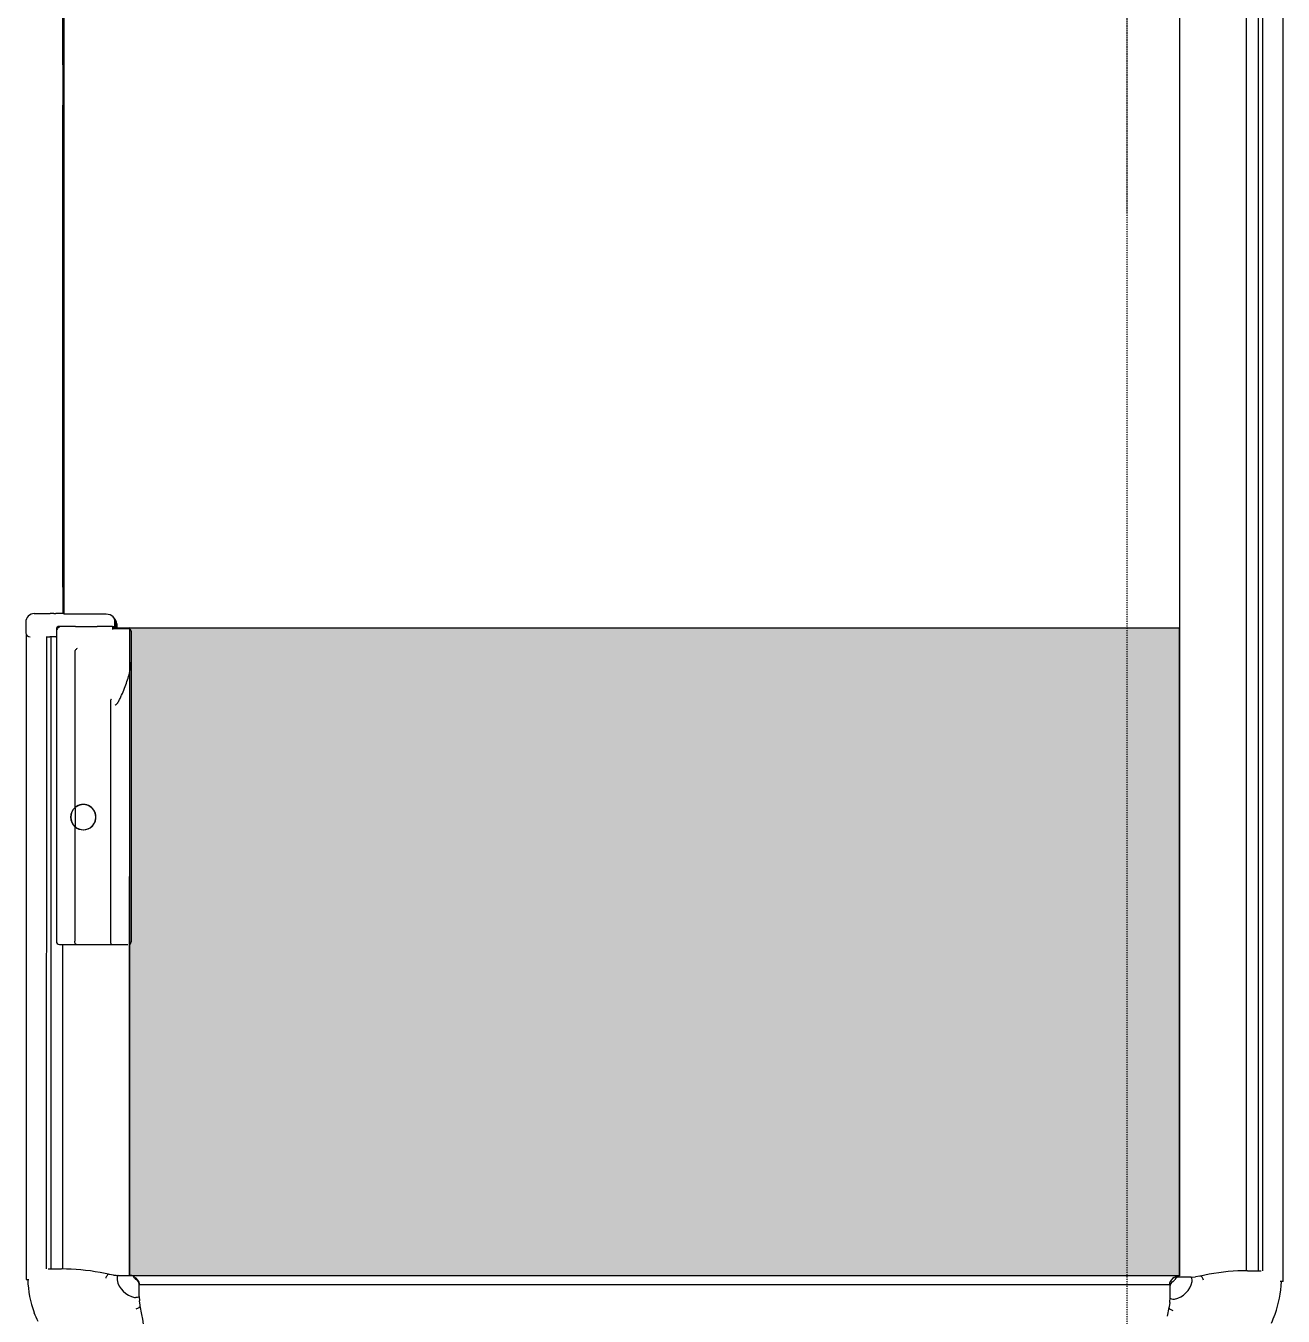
# Model space of a CAD drawing. Header units: millimetres. Extents: x 2698011 to 2856548, y 1019778 to 1210064.
# Drawn here: x 2794653 to 2795245, y 1121575 to 1122183 of the extents above; entities that cross this region are included whole.
import ezdxf

# ---------------------------------------------------------------- set-up
doc = ezdxf.new("R2010")
doc.units = ezdxf.units.MM
doc.linetypes.add('DASHDOT2', pattern=[0.5, 0.25, -0.125, 0, -0.125])
for name, color, linetype in [('.corte', 9, 'Continuous'), ('Bloques borde', 9, 'Continuous'), ('Y_ CAJAS', 9, 'Continuous')]:
    doc.layers.add(name, color=color, linetype=linetype)

# ---------------------------------------------------------------- blocks, each defined once
blk = doc.blocks.new('CO ALURA_ 1500-1600 SE ESQ')
h = blk.add_hatch(color=256)
h.dxf.hatch_style = 1
h.paths.add_polyline_path([(0.49486, 1.44268), (0, 1.44268), (0, 1.13746), (0.49486, 1.13746)])
blk.add_lwpolyline([(0.49486, 1.44268), (0, 1.44268), (0, 1.13746), (0.49486, 1.13746)], close=True)
at = {"layer": 'Bloques borde', "linetype": 'Continuous'}
for p, q in [((0.00488, 1.45783), (0.00572, 1.46191)), ((0.00488, 1.45783), (0.00572, 1.46191)), ((0.00488, 1.45783), (0.00572, 1.46191)), ((0.48904, 1.46111), (0.48988, 1.45703)), ((0.48904, 1.46111), (0.48988, 1.45703)), ((0.48904, 1.46111), (0.48988, 1.45703)), ((0.0045, 1.45553), (0.00481, 1.45749)), ((0.0045, 1.45553), (0.00481, 1.45749)), ((0.0045, 1.45553), (0.00481, 1.45749)), ((0.00481, 1.45749), (0.00488, 1.45783)), ((0.00481, 1.45749), (0.00488, 1.45783)), ((0.00481, 1.45749), (0.00488, 1.45783)), ((0.48988, 1.45703), (0.48995, 1.45669)), ((0.48988, 1.45703), (0.48995, 1.45669)), ((0.48988, 1.45703), (0.48995, 1.45669)), ((0.48995, 1.45669), (0.49026, 1.45473)), ((0.48995, 1.45669), (0.49026, 1.45473)), ((0.48995, 1.45669), (0.49026, 1.45473)), ((0.49038, 1.45261), (0.49026, 1.45473)), ((0.49038, 1.45261), (0.49026, 1.45473)), ((0.49038, 1.45261), (0.49026, 1.45473)), ((0.00229, 1.45386), (0.0023, 1.45386)), ((0.00229, 1.45386), (0.0023, 1.45386)), ((0.00229, 1.45386), (0.0023, 1.45386)), ((0.00238, 1.45386), (0.00238, 1.45387)), ((0.00246, 1.45386), (0.00238, 1.45387)), ((0.00238, 1.45386), (0.00238, 1.45387)), ((0.00246, 1.45386), (0.00238, 1.45387)), ((0.00238, 1.45386), (0.00238, 1.45387)), ((0.00246, 1.45386), (0.00238, 1.45387)), ((0.00246, 1.45386), (0.00238, 1.45386)), ((0.00246, 1.45386), (0.00238, 1.45386)), ((0.00246, 1.45386), (0.00238, 1.45386)), ((0.00438, 1.45341), (0.00438, 1.45074)), ((0.00438, 1.45341), (0.00438, 1.45074)), ((0.00438, 1.45341), (0.00438, 1.45074)), ((0.00438, 1.4534), (0.00438, 1.45339)), ((0.00438, 1.4534), (0.00438, 1.45339)), ((0.00438, 1.4534), (0.00438, 1.45339)), ((0.00438, 1.45074), (0.00438, 1.44751)), ((0.00438, 1.45074), (0.00438, 1.44751)), ((0.00438, 1.45074), (0.00438, 1.44751)), ((0.49038, 1.45261), (0.49038, 1.44994)), ((0.49038, 1.45261), (0.49038, 1.44994)), ((0.49038, 1.45261), (0.49038, 1.44994)), ((0.49038, 1.45259), (0.49038, 1.4526)), ((0.49038, 1.45259), (0.49038, 1.4526)), ((0.49038, 1.45259), (0.49038, 1.4526)), ((0.49038, 1.44994), (0.49038, 1.44671)), ((0.49038, 1.44994), (0.49038, 1.44671)), ((0.49038, 1.44994), (0.49038, 1.44671)), ((0.49238, 1.45307), (0.4923, 1.45306)), ((0.49238, 1.45307), (0.4923, 1.45306)), ((0.49238, 1.45307), (0.4923, 1.45306)), ((0.49238, 1.45306), (0.4923, 1.45306)), ((0.49238, 1.45306), (0.4923, 1.45306)), ((0.49238, 1.45306), (0.4923, 1.45306)), ((0.49238, 1.45306), (0.49238, 1.45307)), ((0.49238, 1.45306), (0.49238, 1.45307)), ((0.49238, 1.45306), (0.49238, 1.45307)), ((0.49247, 1.45306), (0.49246, 1.45306)), ((0.49247, 1.45306), (0.49246, 1.45306)), ((0.49247, 1.45306), (0.49246, 1.45306)), ((-0.0489, 1.44548), (-0.04761, 1.44548)), ((-0.0489, 1.44548), (-0.0489, -0.00252)), ((-0.0489, 1.44548), (-0.04761, 1.44548)), ((-0.0489, 1.44548), (-0.0489, -0.00252)), ((-0.0489, 1.44548), (-0.04761, 1.44548)), ((-0.0489, 1.44548), (-0.0489, -0.00252)), ((-0.04812, 1.44548), (-0.04812, 1.44548)), ((-0.04812, 1.44548), (-0.04812, 1.44548)), ((-0.04812, 1.44548), (-0.04812, 1.44548)), ((-0.01405, 1.44214), (-0.00997, 1.44298)), ((-0.01405, 1.44214), (-0.00997, 1.44298)), ((-0.01405, 1.44214), (-0.00997, 1.44298)), ((-0.00997, 1.44298), (-0.00963, 1.44305)), ((-0.00997, 1.44298), (-0.00963, 1.44305)), ((-0.00997, 1.44298), (-0.00963, 1.44305)), ((-0.00963, 1.44305), (-0.00767, 1.44336)), ((-0.00963, 1.44305), (-0.00767, 1.44336)), ((-0.00963, 1.44305), (-0.00767, 1.44336)), ((-0.00555, 1.44348), (-0.00767, 1.44336)), ((-0.00555, 1.44348), (-0.00767, 1.44336)), ((-0.00555, 1.44348), (-0.00767, 1.44336)), ((-0.006, 1.44548), (-0.00601, 1.44548)), ((-0.00601, 1.44548), (-0.006, 1.4454)), ((-0.006, 1.44548), (-0.00601, 1.44548)), ((-0.00601, 1.44548), (-0.006, 1.4454)), ((-0.006, 1.44548), (-0.00601, 1.44548)), ((-0.00601, 1.44548), (-0.006, 1.4454)), ((-0.006, 1.44557), (-0.006, 1.44556)), ((-0.006, 1.44557), (-0.006, 1.44556)), ((-0.006, 1.44557), (-0.006, 1.44556)), ((-0.006, 1.44548), (-0.006, 1.4454)), ((-0.006, 1.44548), (-0.006, 1.4454)), ((-0.006, 1.44548), (-0.006, 1.4454)), ((-0.00555, 1.44348), (-0.00288, 1.44348)), ((-0.00555, 1.44348), (-0.00288, 1.44348)), ((-0.00555, 1.44348), (-0.00288, 1.44348)), ((-0.00553, 1.44348), (-0.00554, 1.44348)), ((-0.00553, 1.44348), (-0.00554, 1.44348)), ((-0.00553, 1.44348), (-0.00554, 1.44348)), ((-0.00288, 1.44348), (0.00035, 1.44348)), ((-0.00288, 1.44348), (0.00035, 1.44348)), ((-0.00288, 1.44348), (0.00035, 1.44348)), ((0, 0), (0, 1.44296)), ((0, 0), (0, 1.44296)), ((0, 0), (0, 1.44296)), ((0.00435, 1.44716), (0.49038, 1.44716)), ((0.00435, 1.44716), (0.49038, 1.44716)), ((0.00435, 1.44716), (0.49038, 1.44716)), ((0.49764, 1.44268), (0.49441, 1.44268)), ((0.49764, 1.44268), (0.49441, 1.44268)), ((0.49764, 1.44268), (0.49441, 1.44268)), ((0.49486, 1.44268), (0.49486, 1.25468)), ((0.49486, 1.44268), (0.49486, 1.25468)), ((0.49486, 1.44268), (0.49486, 1.25468)), ((0.50031, 1.44268), (0.49764, 1.44268)), ((0.50031, 1.44268), (0.49764, 1.44268)), ((0.50031, 1.44268), (0.49764, 1.44268)), ((0.5003, 1.44268), (0.50029, 1.44268)), ((0.5003, 1.44268), (0.50029, 1.44268)), ((0.5003, 1.44268), (0.50029, 1.44268)), ((0.50076, 1.44477), (0.50076, 1.44476)), ((0.50076, 1.44477), (0.50076, 1.44476)), ((0.50076, 1.44477), (0.50076, 1.44476)), ((0.50076, 1.44468), (0.50077, 1.44468)), ((0.50076, 1.4446), (0.50076, 1.44468)), ((0.50076, 1.4446), (0.50077, 1.44468)), ((0.50076, 1.44468), (0.50077, 1.44468)), ((0.50076, 1.4446), (0.50076, 1.44468)), ((0.50076, 1.4446), (0.50077, 1.44468)), ((0.50076, 1.44468), (0.50077, 1.44468)), ((0.50076, 1.4446), (0.50076, 1.44468)), ((0.50076, 1.4446), (0.50077, 1.44468)), ((0.50243, 1.44256), (0.50439, 1.44225)), ((0.50243, 1.44256), (0.50439, 1.44225)), ((0.50243, 1.44256), (0.50439, 1.44225)), ((0.50439, 1.44225), (0.50473, 1.44218)), ((0.50439, 1.44225), (0.50473, 1.44218)), ((0.50439, 1.44225), (0.50473, 1.44218)), ((0.50473, 1.44218), (0.50881, 1.44134)), ((0.50473, 1.44218), (0.50881, 1.44134)), ((0.50473, 1.44218), (0.50881, 1.44134)), ((0.54366, 1.44468), (0.5424, 1.44468)), ((0.54366, 1.44468), (0.5424, 1.44468)), ((0.54366, 1.44468), (0.5424, 1.44468)), ((0.54288, 1.44468), (0.54288, 1.44468)), ((0.54288, 1.44468), (0.54288, 1.44468)), ((0.54288, 1.44468), (0.54288, 1.44468)), ((0.54366, 1.14041), (0.54366, 1.44468)), ((0.54366, 1.14041), (0.54366, 1.44468)), ((0.54366, 1.14041), (0.54366, 1.44468)), ((-0.03936, 1.44048), (-0.03936, 0.00248)), ((-0.03936, 1.44048), (-0.03936, 0.00248)), ((-0.03936, 1.44048), (-0.03936, 0.00248)), ((-0.03822, 1.44048), (-0.03854, 1.44048)), ((-0.03822, 1.44048), (-0.03854, 1.44048)), ((-0.03822, 1.44048), (-0.03854, 1.44048)), ((-0.03818, 1.44048), (-0.03822, 1.44048)), ((-0.03818, 1.44048), (-0.03822, 1.44048)), ((-0.03818, 1.44048), (-0.03822, 1.44048)), ((-0.03817, 1.44048), (-0.03818, 1.44048)), ((-0.03817, 1.44048), (-0.03818, 1.44048)), ((-0.03817, 1.44048), (-0.03818, 1.44048)), ((-0.03219, 1.44048), (-0.03817, 1.44048)), ((-0.03219, 1.44048), (-0.03817, 1.44048)), ((-0.03219, 1.44048), (-0.03817, 1.44048)), ((-0.0371, 0.00248), (-0.0371, 1.44048)), ((-0.0371, 0.00248), (-0.0371, 1.44048)), ((-0.0371, 0.00248), (-0.0371, 1.44048)), ((-0.0315, 0.00246), (-0.0315, 1.4405)), ((-0.0315, 0.00246), (-0.0315, 1.4405)), ((-0.0315, 0.00246), (-0.0315, 1.4405)), ((0.52636, 1.43969), (0.52636, 1.28667)), ((0.52636, 1.43969), (0.52636, 1.28667)), ((0.52636, 1.43969), (0.52636, 1.28667)), ((0.53293, 1.43968), (0.52695, 1.43968)), ((0.53293, 1.43968), (0.52695, 1.43968)), ((0.53293, 1.43968), (0.52695, 1.43968)), ((0.53186, 1.43968), (0.53186, 1.14168)), ((0.53186, 1.43968), (0.53186, 1.14168)), ((0.53186, 1.43968), (0.53186, 1.14168)), ((0.53294, 1.43968), (0.53293, 1.43968)), ((0.53294, 1.43968), (0.53293, 1.43968)), ((0.53294, 1.43968), (0.53293, 1.43968)), ((0.53298, 1.43968), (0.53294, 1.43968)), ((0.53298, 1.43968), (0.53294, 1.43968)), ((0.53298, 1.43968), (0.53294, 1.43968)), ((0.5333, 1.43968), (0.53298, 1.43968)), ((0.5333, 1.43968), (0.53298, 1.43968)), ((0.5333, 1.43968), (0.53298, 1.43968)), ((0.53412, 1.14168), (0.53412, 1.43968)), ((0.53412, 1.14168), (0.53412, 1.43968)), ((0.53412, 1.14168), (0.53412, 1.43968)), ((0.49401, 1.28518), (0.49401, 1.13933)), ((0.49401, 1.28518), (0.49401, 1.13933)), ((0.49401, 1.28518), (0.49401, 1.13933)), ((0.50337, 1.28667), (0.4957, 1.28667)), ((0.50337, 1.28667), (0.4957, 1.28667)), ((0.50337, 1.28667), (0.4957, 1.28667)), ((0.51984, 1.28667), (0.50337, 1.28667)), ((0.51984, 1.28667), (0.50337, 1.28667)), ((0.51984, 1.28667), (0.50337, 1.28667)), ((0.50373, 1.28518), (0.50373, 1.17132)), ((0.50373, 1.28518), (0.50373, 1.17132)), ((0.50373, 1.28518), (0.50373, 1.17132)), ((0.5279, 1.28667), (0.51984, 1.28667)), ((0.5279, 1.28667), (0.51984, 1.28667)), ((0.5279, 1.28667), (0.51984, 1.28667)), ((0.52061, 1.28518), (0.52061, 1.28517)), ((0.52061, 1.28518), (0.52061, 1.28517)), ((0.52061, 1.28518), (0.52061, 1.28517)), ((0.52061, 1.23116), (0.52061, 1.28517)), ((0.52061, 1.23116), (0.52061, 1.28517)), ((0.52061, 1.23116), (0.52061, 1.28517)), ((0.5294, 1.13808), (0.5294, 1.28517)), ((0.5294, 1.13808), (0.5294, 1.28517)), ((0.5294, 1.13808), (0.5294, 1.28517)), ((0.52056, 1.22246), (0.52056, 1.23111)), ((0.52056, 1.22246), (0.52056, 1.23111)), ((0.52056, 1.22246), (0.52056, 1.23111)), ((0.52061, 1.14809), (0.52061, 1.22218)), ((0.52061, 1.14809), (0.52061, 1.22218)), ((0.52061, 1.14809), (0.52061, 1.22218)), ((0.52061, 1.14806), (0.52061, 1.14809)), ((0.52061, 1.14806), (0.52061, 1.14809)), ((0.52061, 1.14806), (0.52061, 1.14809)), ((0.49549, 1.13784), (0.50301, 1.13784)), ((0.49549, 1.13784), (0.50301, 1.13784)), ((0.49549, 1.13784), (0.50301, 1.13784)), ((0.4999, 1.13746), (0.4999, 1.13784)), ((0.4999, 1.13746), (0.4999, 1.13784)), ((0.4999, 1.13746), (0.4999, 1.13784)), ((0.5009, 1.13746), (0.5009, 1.13784)), ((0.5009, 1.13746), (0.5009, 1.13784)), ((0.5009, 1.13746), (0.5009, 1.13784)), ((0.5014, 1.13746), (0.5014, 1.13784)), ((0.5014, 1.13746), (0.5014, 1.13784)), ((0.5014, 1.13746), (0.5014, 1.13784)), ((0.50186, 1.13784), (0.50186, 1.13748)), ((0.50186, 1.13784), (0.50186, 1.13748)), ((0.50186, 1.13784), (0.50186, 1.13748)), ((0.50301, 1.13698), (0.50301, 1.13818)), ((0.50301, 1.13698), (0.50301, 1.13818)), ((0.50301, 1.13698), (0.50301, 1.13818)), ((0.52972, 1.14168), (0.5294, 1.14168)), ((0.52972, 1.14168), (0.5294, 1.14168)), ((0.52972, 1.14168), (0.5294, 1.14168)), ((0.52972, 1.14168), (0.53241, 1.14168)), ((0.52972, 1.14168), (0.53241, 1.14168)), ((0.52972, 1.14168), (0.53241, 1.14168)), ((0.53422, 1.14168), (0.53241, 1.14168)), ((0.53422, 1.14168), (0.53241, 1.14168)), ((0.53422, 1.14168), (0.53241, 1.14168)), ((0.5438, 1.13468), (0.5438, 1.13968)), ((0.5438, 1.13468), (0.5438, 1.13968)), ((0.5438, 1.13468), (0.5438, 1.13968)), ((0.4999, 1.13746), (0, 1.13746)), ((0.4999, 1.13746), (0, 1.13746)), ((0.4999, 1.13746), (0, 1.13746)), ((0.13003, 1.13746), (0.5009, 1.13746)), ((0.13003, 1.13746), (0.5009, 1.13746)), ((0.13003, 1.13746), (0.5009, 1.13746)), ((0.5009, 1.13746), (0.4999, 1.13746)), ((0.5009, 1.13746), (0.4999, 1.13746)), ((0.5009, 1.13746), (0.4999, 1.13746)), ((0.5009, 1.13746), (0.5014, 1.13746)), ((0.5009, 1.13596), (0.5009, 1.13746)), ((0.5009, 1.13746), (0.5014, 1.13746)), ((0.5009, 1.13596), (0.5009, 1.13746)), ((0.5009, 1.13746), (0.5014, 1.13746)), ((0.5009, 1.13596), (0.5009, 1.13746)), ((0.50093, 1.13546), (0.5009, 1.13596)), ((0.50093, 1.13546), (0.5009, 1.13596)), ((0.50093, 1.13546), (0.5009, 1.13596)), ((0.50113, 1.13446), (0.50177, 1.13446)), ((0.50113, 1.13446), (0.50177, 1.13446)), ((0.50113, 1.13446), (0.50177, 1.13446)), ((0.5026, 1.13746), (0.5014, 1.13746)), ((0.5014, 1.13746), (0.5014, 1.13446)), ((0.5026, 1.13746), (0.5014, 1.13746)), ((0.5014, 1.13746), (0.5014, 1.13446)), ((0.5026, 1.13746), (0.5014, 1.13746)), ((0.5014, 1.13746), (0.5014, 1.13446)), ((0.50176, 1.13668), (0.50176, 1.13468)), ((0.50276, 1.13668), (0.50176, 1.13668)), ((0.50176, 1.13668), (0.50176, 1.13468)), ((0.50276, 1.13668), (0.50176, 1.13668)), ((0.50176, 1.13668), (0.50176, 1.13468)), ((0.50276, 1.13668), (0.50176, 1.13668)), ((0.50186, 1.13748), (0.50286, 1.13748)), ((0.50186, 1.13748), (0.50286, 1.13748)), ((0.50186, 1.13748), (0.50286, 1.13748)), ((0.50301, 1.13746), (0.5026, 1.13746)), ((0.50301, 1.13746), (0.5026, 1.13746)), ((0.50301, 1.13746), (0.5026, 1.13746)), ((0.50301, 1.13668), (0.50276, 1.13668)), ((0.50301, 1.13668), (0.50276, 1.13668)), ((0.50301, 1.13668), (0.50276, 1.13668)), ((0.50286, 1.13748), (0.50301, 1.13748)), ((0.50286, 1.13748), (0.50301, 1.13748)), ((0.50286, 1.13748), (0.50301, 1.13748)), ((0.50301, 1.13698), (0.50301, 1.13668)), ((0.50301, 1.13698), (0.50301, 1.13668)), ((0.50301, 1.13698), (0.50301, 1.13668)), ((0.50301, 1.13668), (0.51012, 1.13668)), ((0.50301, 1.13668), (0.51012, 1.13668)), ((0.50301, 1.13668), (0.51012, 1.13668)), ((0.52031, 1.13668), (0.51012, 1.13668)), ((0.52031, 1.13668), (0.51012, 1.13668)), ((0.52031, 1.13668), (0.51012, 1.13668)), ((0.52031, 1.13668), (0.52802, 1.13668)), ((0.52031, 1.13668), (0.52802, 1.13668)), ((0.52031, 1.13668), (0.52802, 1.13668)), ((0.5059, 1.13096), (0.5239, 1.13096)), ((0.5059, 1.13096), (0.5239, 1.13096)), ((0.5059, 1.13096), (0.5239, 1.13096)), ((0.5239, 1.13096), (0.5259, 1.13096)), ((0.5239, 1.13096), (0.5259, 1.13096)), ((0.5239, 1.13096), (0.5259, 1.13096)), ((0.5259, 0.63796), (0.5259, 1.13096)), ((0.5259, 0.63796), (0.5259, 1.13096)), ((0.5259, 0.63796), (0.5259, 1.13096)), ((0.5259, 1.13068), (0.52972, 1.13068)), ((0.5259, 1.13068), (0.52972, 1.13068)), ((0.5259, 1.13068), (0.52972, 1.13068)), ((0.5264, 1.11816), (0.5264, 1.13068)), ((0.5264, 1.11816), (0.5264, 1.13068)), ((0.5264, 1.11816), (0.5264, 1.13068)), ((0.53061, 1.13068), (0.52972, 1.13068)), ((0.53061, 1.13068), (0.52972, 1.13068)), ((0.53061, 1.13068), (0.52972, 1.13068)), ((0.53061, 1.13068), (0.53235, 1.13068)), ((0.53061, 1.13068), (0.53235, 1.13068)), ((0.53061, 1.13068), (0.53235, 1.13068)), ((0.5398, 1.13068), (0.53235, 1.13068)), ((0.5398, 1.13068), (0.53235, 1.13068)), ((0.5398, 1.13068), (0.53235, 1.13068)), ((0.5259, 1.11816), (0.5264, 1.11816)), ((0.5259, 1.11816), (0.5264, 1.11816)), ((0.5259, 1.11816), (0.5264, 1.11816)), ((0.5264, 1.11816), (0.5264, 0.89096)), ((0.5264, 1.11816), (0.5264, 0.89096)), ((0.5264, 1.11816), (0.5264, 0.89096)), ((0.5259, 0.89096), (0.5264, 0.89096)), ((0.5259, 0.89096), (0.5264, 0.89096)), ((0.5259, 0.89096), (0.5264, 0.89096)), ((0.5264, 0.87196), (0.5264, 0.89096)), ((0.5264, 0.87196), (0.5264, 0.89096)), ((0.5264, 0.87196), (0.5264, 0.89096)), ((0.5259, 0.87196), (0.5264, 0.87196)), ((0.5259, 0.87196), (0.5264, 0.87196)), ((0.5259, 0.87196), (0.5264, 0.87196)), ((0.5264, 0.87196), (0.5264, 0.65076)), ((0.5264, 0.87196), (0.5264, 0.65076)), ((0.5264, 0.87196), (0.5264, 0.65076))]:
    blk.add_line(p, q, dxfattribs=at)
for centre, radius, start, end in [((0.58738, 1.47925), 0.1, 180, 190.45147), ((0.58738, 1.47925), 0.1, 180, 190.45147), ((0.58738, 1.47925), 0.1, 180, 190.45147), ((0.00438, 1.44348), 0.05254, 160.54417, 177.71896), ((0.00438, 1.44348), 0.05254, 160.54417, 177.71896), ((0.00438, 1.44348), 0.05254, 160.54417, 177.71896), ((0.04014, 1.42726), 0.09173, 155.59797, 158.4328), ((0.04014, 1.42726), 0.09173, 155.59797, 158.4328), ((0.04014, 1.42726), 0.09173, 155.59797, 158.4328), ((0.45462, 1.42646), 0.09173, 21.5672, 24.40203), ((0.45462, 1.42646), 0.09173, 21.5672, 24.40203), ((0.45462, 1.42646), 0.09173, 21.5672, 24.40203), ((0.49038, 1.44268), 0.05254, 2.27366, 19.45818), ((0.49038, 1.44268), 0.05254, 2.27366, 19.45818), ((0.49038, 1.44268), 0.05254, 2.27366, 19.45818), ((0.02437, 1.45339), 0.01999, 173.84297, 179.92663), ((0.02437, 1.45339), 0.01999, 173.84297, 179.92663), ((0.02437, 1.45339), 0.01999, 173.84297, 179.92663), ((0.00438, 1.44348), 0.01059, 101.39253, 168.60747), ((0.00438, 1.44348), 0.01059, 101.39253, 168.60747), ((0.00438, 1.44348), 0.01059, 101.39253, 168.60747), ((0.00238, 1.44506), 0.0088, 85.71987, 90.57201), ((0.00238, 1.44506), 0.0088, 85.71987, 90.57201), ((0.00238, 1.44506), 0.0088, 85.71987, 90.57201), ((0.00294, 1.45043), 0.00341, 67.81737, 88.33343), ((0.00294, 1.45043), 0.00341, 67.81737, 88.33343), ((0.00294, 1.45043), 0.00341, 67.81737, 88.33343), ((0.49182, 1.44963), 0.00341, 91.66657, 112.18263), ((0.49182, 1.44963), 0.00341, 91.66657, 112.18263), ((0.49182, 1.44963), 0.00341, 91.66657, 112.18263), ((0.49238, 1.44426), 0.0088, 89.42799, 94.28013), ((0.49238, 1.44426), 0.0088, 89.42799, 94.28013), ((0.49238, 1.44426), 0.0088, 89.42799, 94.28013), ((0.49038, 1.44268), 0.01059, 11.39253, 78.60747), ((0.49038, 1.44268), 0.01059, 11.39253, 78.60747), ((0.49038, 1.44268), 0.01059, 11.39253, 78.60747), ((-0.04612, 1.44548), 0.002, 177.4257, 179.9968), ((-0.04612, 1.44548), 0.002, 177.4257, 179.9968), ((-0.04612, 1.44548), 0.002, 177.4257, 179.9968), ((-0.03219, 1.54048), 0.1, 270, 280.45147), ((-0.03219, 1.54048), 0.1, 270, 280.45147), ((-0.03219, 1.54048), 0.1, 270, 280.45147), ((0.0028, 1.44548), 0.0088, 179.42799, 184.28013), ((0.0028, 1.44548), 0.0088, 179.42799, 184.28013), ((0.0028, 1.44548), 0.0088, 179.42799, 184.28013), ((-0.00257, 1.44492), 0.00341, 181.66657, 202.18263), ((-0.00257, 1.44492), 0.00341, 181.66657, 202.18263), ((-0.00257, 1.44492), 0.00341, 181.66657, 202.18263), ((-0.0001, 1.44796), 0.005, 271.14599, 350.7931), ((-0.0001, 1.44796), 0.005, 271.14599, 350.7931), ((-0.0001, 1.44796), 0.005, 271.14599, 350.7931), ((0.00035, 1.44548), 0.002, 270, 333.6122), ((0.00035, 1.44548), 0.002, 270, 333.6122), ((0.00035, 1.44548), 0.002, 270, 333.6122), ((0.00438, 1.44348), 0.0025, 116.3878, 153.6122), ((0.00438, 1.44348), 0.0025, 116.3878, 153.6122), ((0.00438, 1.44348), 0.0025, 116.3878, 153.6122), ((0.00238, 1.44751), 0.002, 296.3878, 0), ((0.00238, 1.44751), 0.002, 296.3878, 0), ((0.00238, 1.44751), 0.002, 296.3878, 0), ((0.4949, 1.44796), 0.005, 189.2069, 246.29116), ((0.4949, 1.44796), 0.005, 189.2069, 246.29116), ((0.4949, 1.44796), 0.005, 189.2069, 246.29116), ((0.49238, 1.44671), 0.002, 180, 243.6122), ((0.49238, 1.44671), 0.002, 180, 243.6122), ((0.49238, 1.44671), 0.002, 180, 243.6122), ((0.49038, 1.44268), 0.0025, 26.3878, 63.6122), ((0.49038, 1.44268), 0.0025, 26.3878, 63.6122), ((0.49038, 1.44268), 0.0025, 26.3878, 63.6122), ((0.49441, 1.44468), 0.002, 206.3878, 270), ((0.49441, 1.44468), 0.002, 206.3878, 270), ((0.49441, 1.44468), 0.002, 206.3878, 270), ((0.50029, 1.42269), 0.01999, 83.84297, 89.92663), ((0.50029, 1.42269), 0.01999, 83.84297, 89.92663), ((0.50029, 1.42269), 0.01999, 83.84297, 89.92663), ((0.49733, 1.44412), 0.00341, 337.81737, 358.33343), ((0.49733, 1.44412), 0.00341, 337.81737, 358.33343), ((0.49733, 1.44412), 0.00341, 337.81737, 358.33343), ((0.49196, 1.44468), 0.0088, 355.71987, 0.57201), ((0.49196, 1.44468), 0.0088, 355.71987, 0.57201), ((0.49196, 1.44468), 0.0088, 355.71987, 0.57201), ((0.54088, 1.44468), 0.002, 359.9968, 2.15123), ((0.54088, 1.44468), 0.002, 359.9968, 2.15123), ((0.54088, 1.44468), 0.002, 359.9968, 2.15123), ((0.52695, 1.53968), 0.1, 259.54853, 270), ((0.52695, 1.53968), 0.1, 259.54853, 270), ((0.52695, 1.53968), 0.1, 259.54853, 270), ((0.5279, 1.28517), 0.0015, 0, 90), ((0.5279, 1.28517), 0.0015, 0, 90), ((0.5279, 1.28517), 0.0015, 0, 90), ((0.51666, 1.22662), 0.00595, 49.0302, 180), ((0.51666, 1.22662), 0.00595, 49.0302, 180), ((0.51666, 1.22662), 0.00595, 49.0302, 180), ((0.51671, 1.22667), 0.00595, 90, 270), ((0.51671, 1.22667), 0.00595, 90, 270), ((0.51671, 1.22667), 0.00595, 90, 270), ((0.51671, 1.22667), 0.00595, 49.04478, 90), ((0.51671, 1.22667), 0.00595, 49.04478, 90), ((0.51671, 1.22667), 0.00595, 49.04478, 90), ((0.51666, 1.22662), 0.00595, 0, 49.0302), ((0.51666, 1.22662), 0.00595, 0, 49.0302), ((0.51666, 1.22662), 0.00595, 0, 49.0302), ((0.51671, 1.22667), 0.00595, 310.95522, 49.04478), ((0.51671, 1.22667), 0.00595, 310.95522, 49.04478), ((0.51671, 1.22667), 0.00595, 310.95522, 49.04478), ((0.51666, 1.22662), 0.00595, 180, 310.9698), ((0.51666, 1.22662), 0.00595, 180, 310.9698), ((0.51666, 1.22662), 0.00595, 180, 310.9698), ((0.51666, 1.22662), 0.00595, 310.9698, 360), ((0.51666, 1.22662), 0.00595, 310.9698, 360), ((0.51666, 1.22662), 0.00595, 310.9698, 360), ((0.51671, 1.22667), 0.00595, 270, 310.95522), ((0.51671, 1.22667), 0.00595, 270, 310.95522), ((0.51671, 1.22667), 0.00595, 270, 310.95522), ((0.49753, 1.18348), 0.01373, 295.18816, 296.70634), ((0.49753, 1.18348), 0.01373, 295.18816, 296.70634), ((0.49753, 1.18348), 0.01373, 295.18816, 296.70634), ((0.51822, 1.14989), 0.00301, 296.0527, 322.51262), ((0.51822, 1.14989), 0.00301, 296.0527, 322.51262), ((0.51822, 1.14989), 0.00301, 296.0527, 322.51262), ((0.49549, 1.13933), 0.00149, 181.11549, 270), ((0.49549, 1.13933), 0.00149, 181.11549, 270), ((0.49549, 1.13933), 0.00149, 181.11549, 270), ((0.52791, 1.13817), 0.00149, 270.04494, 0.49476), ((0.52791, 1.13817), 0.00149, 270.04494, 0.49476), ((0.52791, 1.13817), 0.00149, 270.04494, 0.49476), ((0.52718, 1.13891), 0.00207, 290.70638, 338.99452), ((0.52718, 1.13891), 0.00207, 290.70638, 338.99452), ((0.52718, 1.13891), 0.00207, 290.70638, 338.99452), ((0.5418, 1.13968), 0.002, 0, 90), ((0.5418, 1.13968), 0.002, 0, 90), ((0.5418, 1.13968), 0.002, 0, 90), ((0.5059, 1.13596), 0.005, 185.73917, 270), ((0.5059, 1.13596), 0.005, 185.73917, 270), ((0.5059, 1.13596), 0.005, 185.73917, 270), ((0.50576, 1.13468), 0.004, 180, 219.21657), ((0.50576, 1.13468), 0.004, 180, 219.21657), ((0.50576, 1.13468), 0.004, 180, 219.21657), ((0.5398, 1.13468), 0.004, 270, 0), ((0.5398, 1.13468), 0.004, 270, 0), ((0.5398, 1.13468), 0.004, 270, 0)]:
    blk.add_arc(centre, radius, start, end, dxfattribs=at)
blk.add_ellipse((0.49549, 1.28518), major_axis=(0, 0.00149), ratio=0.999848, start_param=0.4396, end_param=1.570796, dxfattribs=at)
blk.add_ellipse((0.49549, 1.28518), major_axis=(0, 0.00149), ratio=0.999848, start_param=0.4396, end_param=1.570796, dxfattribs=at)
blk.add_ellipse((0.49549, 1.28518), major_axis=(0, 0.00149), ratio=0.999848, start_param=0.4396, end_param=1.570796, dxfattribs=at)
for points, knots in [([(0.00488, 1.45783), (0.00489, 1.45794), (0.00485, 1.45806), (0.00467, 1.45831), (0.00453, 1.45844), (0.00418, 1.4587), (0.00397, 1.45882), (0.00351, 1.45905), (0.00326, 1.45915), (0.00301, 1.45923)], [0, 0, 0, 0, 0.25, 0.25, 0.5, 0.5, 0.75, 0.75, 1, 1, 1, 1]), ([(0.00488, 1.45783), (0.00489, 1.45794), (0.00485, 1.45806), (0.00467, 1.45831), (0.00453, 1.45844), (0.00418, 1.4587), (0.00397, 1.45882), (0.00351, 1.45905), (0.00326, 1.45915), (0.00301, 1.45923)], [0, 0, 0, 0, 0.25, 0.25, 0.5, 0.5, 0.75, 0.75, 1, 1, 1, 1]), ([(0.00488, 1.45783), (0.00489, 1.45794), (0.00485, 1.45806), (0.00467, 1.45831), (0.00453, 1.45844), (0.00418, 1.4587), (0.00397, 1.45882), (0.00351, 1.45905), (0.00326, 1.45915), (0.00301, 1.45923)], [0, 0, 0, 0, 0.25, 0.25, 0.5, 0.5, 0.75, 0.75, 1, 1, 1, 1]), ([(0.49175, 1.45843), (0.4915, 1.45835), (0.49125, 1.45825), (0.49079, 1.45802), (0.49058, 1.4579), (0.49023, 1.45764), (0.49009, 1.45751), (0.48991, 1.45726), (0.48987, 1.45714), (0.48988, 1.45703)], [0, 0, 0, 0, 0.25, 0.25, 0.5, 0.5, 0.75, 0.75, 1, 1, 1, 1]), ([(0.49175, 1.45843), (0.4915, 1.45835), (0.49125, 1.45825), (0.49079, 1.45802), (0.49058, 1.4579), (0.49023, 1.45764), (0.49009, 1.45751), (0.48991, 1.45726), (0.48987, 1.45714), (0.48988, 1.45703)], [0, 0, 0, 0, 0.25, 0.25, 0.5, 0.5, 0.75, 0.75, 1, 1, 1, 1]), ([(0.49175, 1.45843), (0.4915, 1.45835), (0.49125, 1.45825), (0.49079, 1.45802), (0.49058, 1.4579), (0.49023, 1.45764), (0.49009, 1.45751), (0.48991, 1.45726), (0.48987, 1.45714), (0.48988, 1.45703)], [0, 0, 0, 0, 0.25, 0.25, 0.5, 0.5, 0.75, 0.75, 1, 1, 1, 1]), ([(0.00438, 1.45341), (0.00438, 1.45344), (0.00437, 1.45347), (0.00432, 1.45353), (0.00428, 1.45356), (0.00423, 1.45358)], [0, 0, 0, 0, 0.5, 0.5, 1, 1, 1, 1]), ([(0.00438, 1.45341), (0.00438, 1.45344), (0.00437, 1.45347), (0.00432, 1.45353), (0.00428, 1.45356), (0.00423, 1.45358)], [0, 0, 0, 0, 0.5, 0.5, 1, 1, 1, 1]), ([(0.00438, 1.45341), (0.00438, 1.45344), (0.00437, 1.45347), (0.00432, 1.45353), (0.00428, 1.45356), (0.00423, 1.45358)], [0, 0, 0, 0, 0.5, 0.5, 1, 1, 1, 1]), ([(-0.01137, 1.44485), (-0.01129, 1.4446), (-0.01119, 1.44435), (-0.01096, 1.44389), (-0.01084, 1.44368), (-0.01058, 1.44333), (-0.01045, 1.44319), (-0.0102, 1.44301), (-0.01008, 1.44297), (-0.00997, 1.44298)], [0, 0, 0, 0, 0.25, 0.25, 0.5, 0.5, 0.75, 0.75, 1, 1, 1, 1]), ([(-0.01137, 1.44485), (-0.01129, 1.4446), (-0.01119, 1.44435), (-0.01096, 1.44389), (-0.01084, 1.44368), (-0.01058, 1.44333), (-0.01045, 1.44319), (-0.0102, 1.44301), (-0.01008, 1.44297), (-0.00997, 1.44298)], [0, 0, 0, 0, 0.25, 0.25, 0.5, 0.5, 0.75, 0.75, 1, 1, 1, 1]), ([(-0.01137, 1.44485), (-0.01129, 1.4446), (-0.01119, 1.44435), (-0.01096, 1.44389), (-0.01084, 1.44368), (-0.01058, 1.44333), (-0.01045, 1.44319), (-0.0102, 1.44301), (-0.01008, 1.44297), (-0.00997, 1.44298)], [0, 0, 0, 0, 0.25, 0.25, 0.5, 0.5, 0.75, 0.75, 1, 1, 1, 1]), ([(0.50031, 1.44268), (0.50034, 1.44268), (0.50037, 1.44269), (0.50043, 1.44274), (0.50046, 1.44278), (0.50048, 1.44283)], [0, 0, 0, 0, 0.5, 0.5, 1, 1, 1, 1]), ([(0.50031, 1.44268), (0.50034, 1.44268), (0.50037, 1.44269), (0.50043, 1.44274), (0.50046, 1.44278), (0.50048, 1.44283)], [0, 0, 0, 0, 0.5, 0.5, 1, 1, 1, 1]), ([(0.50031, 1.44268), (0.50034, 1.44268), (0.50037, 1.44269), (0.50043, 1.44274), (0.50046, 1.44278), (0.50048, 1.44283)], [0, 0, 0, 0, 0.5, 0.5, 1, 1, 1, 1]), ([(0.50473, 1.44218), (0.50484, 1.44217), (0.50496, 1.44221), (0.50521, 1.44239), (0.50534, 1.44253), (0.5056, 1.44288), (0.50572, 1.44309), (0.50595, 1.44355), (0.50605, 1.4438), (0.50613, 1.44405)], [0, 0, 0, 0, 0.25, 0.25, 0.5, 0.5, 0.75, 0.75, 1, 1, 1, 1]), ([(0.50473, 1.44218), (0.50484, 1.44217), (0.50496, 1.44221), (0.50521, 1.44239), (0.50534, 1.44253), (0.5056, 1.44288), (0.50572, 1.44309), (0.50595, 1.44355), (0.50605, 1.4438), (0.50613, 1.44405)], [0, 0, 0, 0, 0.25, 0.25, 0.5, 0.5, 0.75, 0.75, 1, 1, 1, 1]), ([(0.50473, 1.44218), (0.50484, 1.44217), (0.50496, 1.44221), (0.50521, 1.44239), (0.50534, 1.44253), (0.5056, 1.44288), (0.50572, 1.44309), (0.50595, 1.44355), (0.50605, 1.4438), (0.50613, 1.44405)], [0, 0, 0, 0, 0.25, 0.25, 0.5, 0.5, 0.75, 0.75, 1, 1, 1, 1]), ([(0.50337, 1.28667), (0.50347, 1.28667), (0.50356, 1.28651), (0.50364, 1.28616), (0.50366, 1.28609), (0.50368, 1.28593), (0.5037, 1.28584), (0.50372, 1.28557), (0.50373, 1.28537), (0.50373, 1.28518)], [0, 0, 0, 0, 0.5, 0.5, 0.625, 0.625, 0.75, 0.75, 1, 1, 1, 1]), ([(0.50337, 1.28667), (0.50347, 1.28667), (0.50356, 1.28651), (0.50364, 1.28616), (0.50366, 1.28609), (0.50368, 1.28593), (0.5037, 1.28584), (0.50372, 1.28557), (0.50373, 1.28537), (0.50373, 1.28518)], [0, 0, 0, 0, 0.5, 0.5, 0.625, 0.625, 0.75, 0.75, 1, 1, 1, 1]), ([(0.50337, 1.28667), (0.50347, 1.28667), (0.50356, 1.28651), (0.50364, 1.28616), (0.50366, 1.28609), (0.50368, 1.28593), (0.5037, 1.28584), (0.50372, 1.28557), (0.50373, 1.28537), (0.50373, 1.28518)], [0, 0, 0, 0, 0.5, 0.5, 0.625, 0.625, 0.75, 0.75, 1, 1, 1, 1]), ([(0.51984, 1.28667), (0.51997, 1.28667), (0.5201, 1.28663), (0.52032, 1.28648), (0.52042, 1.28636), (0.52057, 1.28609), (0.52062, 1.28592), (0.52066, 1.28565), (0.52066, 1.28556), (0.52065, 1.28537), (0.52063, 1.28528), (0.52061, 1.28518)], [0, 0, 0, 0, 0.25, 0.25, 0.5, 0.5, 0.75, 0.75, 0.875, 0.875, 1, 1, 1, 1]), ([(0.51984, 1.28667), (0.51997, 1.28667), (0.5201, 1.28663), (0.52032, 1.28648), (0.52042, 1.28636), (0.52057, 1.28609), (0.52062, 1.28592), (0.52066, 1.28565), (0.52066, 1.28556), (0.52065, 1.28537), (0.52063, 1.28528), (0.52061, 1.28518)], [0, 0, 0, 0, 0.25, 0.25, 0.5, 0.5, 0.75, 0.75, 0.875, 0.875, 1, 1, 1, 1]), ([(0.51984, 1.28667), (0.51997, 1.28667), (0.5201, 1.28663), (0.52032, 1.28648), (0.52042, 1.28636), (0.52057, 1.28609), (0.52062, 1.28592), (0.52066, 1.28565), (0.52066, 1.28556), (0.52065, 1.28537), (0.52063, 1.28528), (0.52061, 1.28518)], [0, 0, 0, 0, 0.25, 0.25, 0.5, 0.5, 0.75, 0.75, 0.875, 0.875, 1, 1, 1, 1]), ([(0.50171, 1.17379), (0.50168, 1.17379), (0.50166, 1.17379), (0.50155, 1.17377), (0.50147, 1.17374), (0.50125, 1.17363), (0.50113, 1.17353), (0.50091, 1.1733), (0.50082, 1.17318), (0.50054, 1.17281), (0.50038, 1.17256), (0.49992, 1.17178), (0.49965, 1.17125), (0.49913, 1.17018), (0.49888, 1.16965), (0.49815, 1.16804), (0.4977, 1.16697), (0.49686, 1.16484), (0.49646, 1.16378), (0.49575, 1.16166), (0.49542, 1.1606), (0.49487, 1.15851), (0.49464, 1.15749), (0.49432, 1.15547), (0.49422, 1.15448), (0.49421, 1.15352)], [0, 0, 0, 0, 0.002913, 0.002913, 0.012409, 0.012409, 0.031402, 0.031402, 0.050394, 0.050394, 0.088378, 0.088378, 0.164346, 0.164346, 0.240315, 0.240315, 0.392252, 0.392252, 0.544189, 0.544189, 0.696126, 0.696126, 0.848063, 0.848063, 1, 1, 1, 1]), ([(0.50171, 1.17379), (0.50168, 1.17379), (0.50166, 1.17379), (0.50155, 1.17377), (0.50147, 1.17374), (0.50125, 1.17363), (0.50113, 1.17353), (0.50091, 1.1733), (0.50082, 1.17318), (0.50054, 1.17281), (0.50038, 1.17256), (0.49992, 1.17178), (0.49965, 1.17125), (0.49913, 1.17018), (0.49888, 1.16965), (0.49815, 1.16804), (0.4977, 1.16697), (0.49686, 1.16484), (0.49646, 1.16378), (0.49575, 1.16166), (0.49542, 1.1606), (0.49487, 1.15851), (0.49464, 1.15749), (0.49432, 1.15547), (0.49422, 1.15448), (0.49421, 1.15352)], [0, 0, 0, 0, 0.002913, 0.002913, 0.012409, 0.012409, 0.031402, 0.031402, 0.050394, 0.050394, 0.088378, 0.088378, 0.164346, 0.164346, 0.240315, 0.240315, 0.392252, 0.392252, 0.544189, 0.544189, 0.696126, 0.696126, 0.848063, 0.848063, 1, 1, 1, 1]), ([(0.50171, 1.17379), (0.50168, 1.17379), (0.50166, 1.17379), (0.50155, 1.17377), (0.50147, 1.17374), (0.50125, 1.17363), (0.50113, 1.17353), (0.50091, 1.1733), (0.50082, 1.17318), (0.50054, 1.17281), (0.50038, 1.17256), (0.49992, 1.17178), (0.49965, 1.17125), (0.49913, 1.17018), (0.49888, 1.16965), (0.49815, 1.16804), (0.4977, 1.16697), (0.49686, 1.16484), (0.49646, 1.16378), (0.49575, 1.16166), (0.49542, 1.1606), (0.49487, 1.15851), (0.49464, 1.15749), (0.49432, 1.15547), (0.49422, 1.15448), (0.49421, 1.15352)], [0, 0, 0, 0, 0.002913, 0.002913, 0.012409, 0.012409, 0.031402, 0.031402, 0.050394, 0.050394, 0.088378, 0.088378, 0.164346, 0.164346, 0.240315, 0.240315, 0.392252, 0.392252, 0.544189, 0.544189, 0.696126, 0.696126, 0.848063, 0.848063, 1, 1, 1, 1]), ([(0.5037, 1.17121), (0.5037, 1.17121), (0.50371, 1.17122), (0.50372, 1.17124), (0.50373, 1.17126), (0.50373, 1.17129), (0.50373, 1.17131), (0.50373, 1.17132)], [0, 0, 0, 0, 0.134911, 0.29178, 0.483864, 0.718568, 1, 1, 1, 1]), ([(0.5037, 1.17121), (0.5037, 1.17121), (0.50371, 1.17122), (0.50372, 1.17124), (0.50373, 1.17126), (0.50373, 1.17129), (0.50373, 1.17131), (0.50373, 1.17132)], [0, 0, 0, 0, 0.134911, 0.29178, 0.483864, 0.718568, 1, 1, 1, 1]), ([(0.5037, 1.17121), (0.5037, 1.17121), (0.50371, 1.17122), (0.50372, 1.17124), (0.50373, 1.17126), (0.50373, 1.17129), (0.50373, 1.17131), (0.50373, 1.17132)], [0, 0, 0, 0, 0.134911, 0.29178, 0.483864, 0.718568, 1, 1, 1, 1])]:
    blk.add_open_spline(points, degree=3, knots=knots, dxfattribs=at)
for points in [[(0.49053, 1.45278), (0.49043, 1.45273), (0.49038, 1.45267), (0.49038, 1.45261)], [(0.49053, 1.45278), (0.49043, 1.45273), (0.49038, 1.45267), (0.49038, 1.45261)], [(0.49053, 1.45278), (0.49043, 1.45273), (0.49038, 1.45267), (0.49038, 1.45261)], [(-0.00572, 1.44363), (-0.00567, 1.44353), (-0.00561, 1.44348), (-0.00555, 1.44348)], [(-0.00572, 1.44363), (-0.00567, 1.44353), (-0.00561, 1.44348), (-0.00555, 1.44348)], [(-0.00572, 1.44363), (-0.00567, 1.44353), (-0.00561, 1.44348), (-0.00555, 1.44348)]]:
    blk.add_open_spline(points, degree=3, dxfattribs=at)

msp = doc.modelspace()

# ---------------------------------------------------------------- linework, layer by layer
at = {"layer": '.corte', "linetype": 'DASHDOT2', "ltscale": 2}
msp.add_line((2795171.712, 1076752.517), (2795171.712, 1177360.659), dxfattribs=at)

# ---------------------------------------------------------------- block references
at = {"layer": 'Y_ CAJAS', "xscale": 1000, "yscale": 1000, "zscale": 1000, "rotation": 179.9977225467084}
msp.add_blockref('CO ALURA_ 1500-1600 SE ESQ', (2795196.426, 1123036.577, -0.388), dxfattribs=at)

doc.saveas('drawing.dxf')
